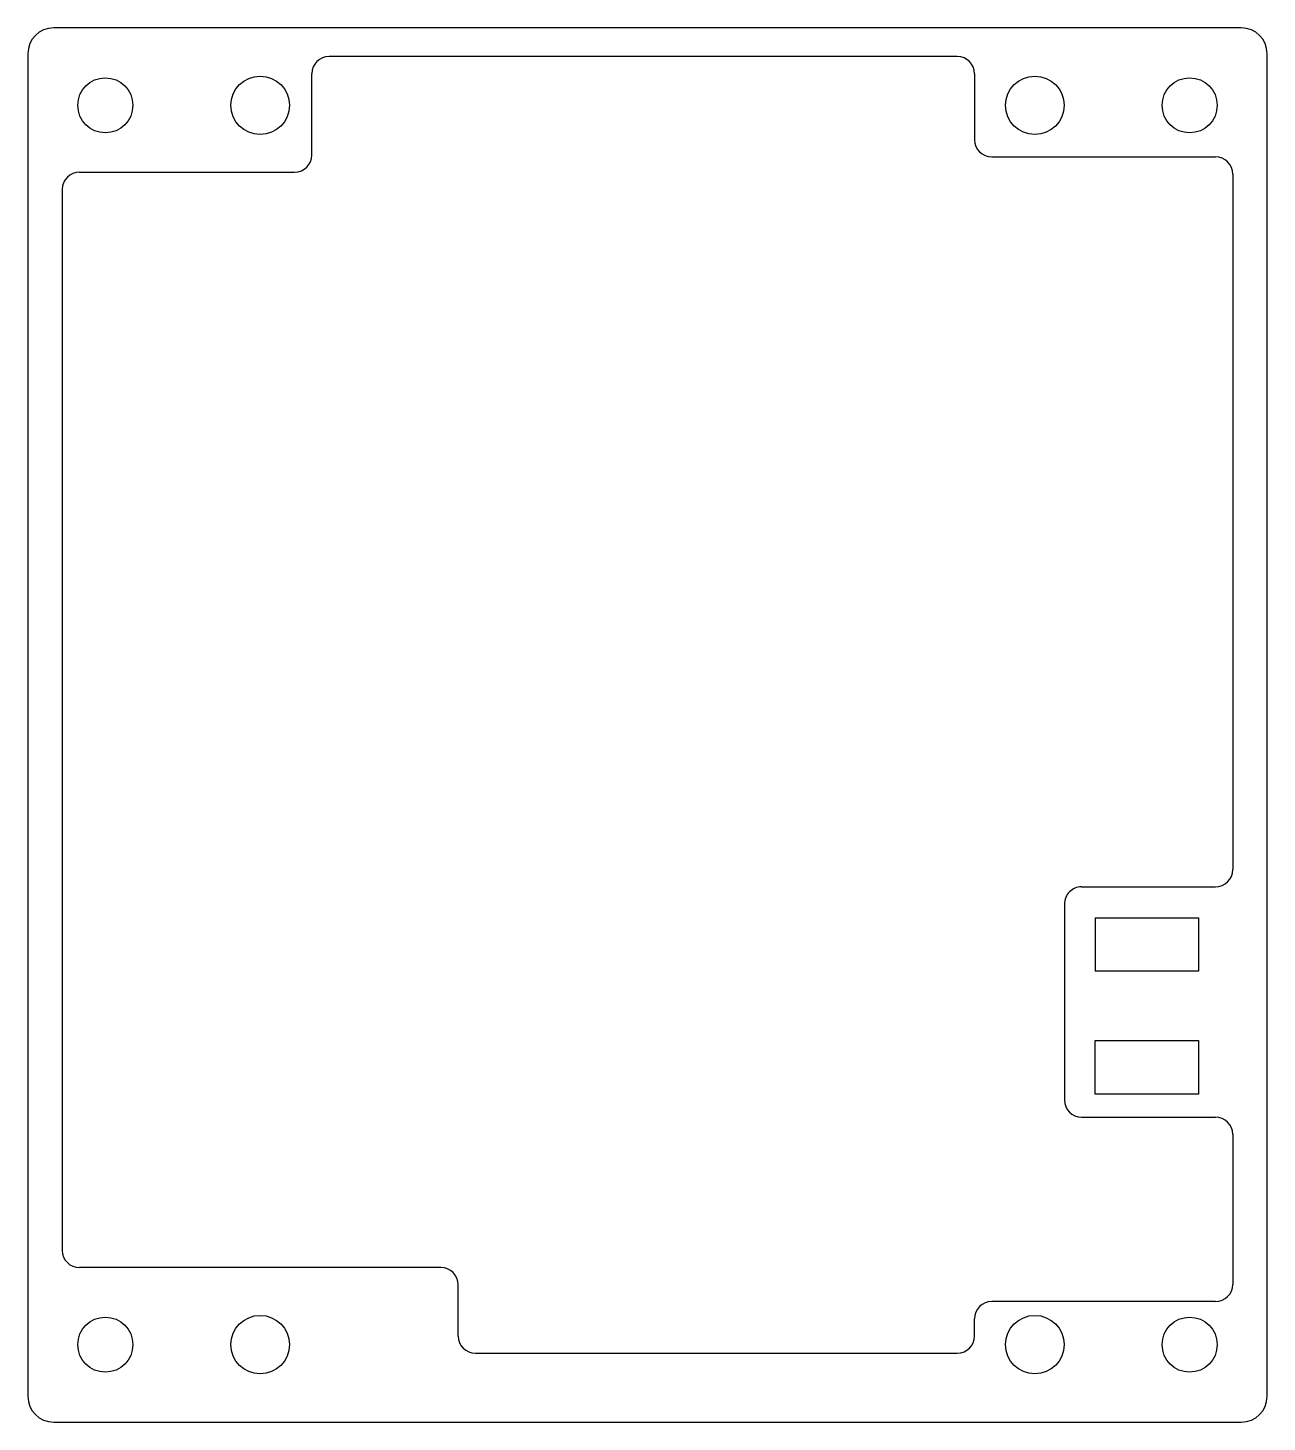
# Model space of a CAD drawing. Header units: millimetres. Extents: x 6.5 to 78.5, y 219.2 to 300.2.
import ezdxf

# ---------------------------------------------------------------- set-up
doc = ezdxf.new("R2010")
doc.units = ezdxf.units.MM
for name, color, linetype in [('Board_Outline', 7, 'Continuous'), ('Default', 7, 'Continuous'), ('Drill_Top', 7, 'Continuous'), ('Top_Silk', 7, 'Continuous')]:
    doc.layers.add(name, color=color, linetype=linetype)

msp = doc.modelspace()

# ---------------------------------------------------------------- linework, layer by layer
at = {"layer": 'Board_Outline', "color": 7, "linetype": 'Continuous'}
for p, q in [((76.985, 300.246), (7.983, 300.246)), ((6.483, 298.746), (6.483, 220.741)), ((78.485, 220.741), (78.485, 298.746)), ((7.983, 219.241), (76.985, 219.241))]:
    msp.add_line(p, q, dxfattribs=at)
at = {"layer": 'Default', "color": 7, "linetype": 'Continuous'}
for p, q in [((68.495, 248.549), (68.495, 245.449)), ((68.495, 248.549), (74.495, 248.549)), ((74.495, 248.549), (74.495, 245.449)), ((74.495, 245.449), (68.495, 245.449)), ((68.495, 241.404), (74.495, 241.404)), ((68.495, 238.304), (68.495, 241.404)), ((74.495, 241.404), (74.495, 238.304)), ((74.495, 238.304), (68.495, 238.304)), ((61.485, 224.241), (61.485, 225.243)), ((32.483, 223.241), (60.485, 223.241))]:
    msp.add_line(p, q, dxfattribs=at)
for centre, start, end in [((23.983, 297.585), 90, 180), ((60.485, 297.585), 0, 90), ((62.485, 293.748), 180, 270), ((21.983, 292.858), 270, 0), ((75.485, 291.748), 0, 90), ((9.483, 290.858), 90, 180), ((75.485, 251.339), 270, 0), ((67.705, 249.339), 90, 180.00173), ((67.705, 237.958), 180.00173, 270), ((75.485, 235.958), 0, 90), ((9.483, 229.218), 180, 270), ((30.483, 227.218), 0, 90), ((75.485, 227.243), 270, 0), ((62.485, 225.243), 90, 180), ((32.483, 224.241), 180, 270), ((60.485, 224.241), 270, 0)]:
    msp.add_arc(centre, 1, start, end, dxfattribs=at)
at = {"layer": 'Drill_Top', "color": 7, "linetype": 'Continuous'}
for centre, radius in [((10.982, 295.746), 1.6), ((19.982, 295.746), 1.7), ((64.986, 295.746), 1.7), ((73.985, 295.746), 1.6), ((10.982, 223.741), 1.6), ((19.982, 223.741), 1.7), ((64.986, 223.741), 1.7), ((73.985, 223.741), 1.6)]:
    msp.add_circle(centre, radius, dxfattribs=at)
at = {"layer": 'Top_Silk', "color": 7, "linetype": 'Continuous'}
for p, q in [((60.485, 298.585), (23.983, 298.585)), ((22.983, 292.858), (22.983, 297.585)), ((61.485, 297.585), (61.485, 293.748)), ((62.485, 292.748), (75.485, 292.748)), ((9.483, 291.858), (21.983, 291.858)), ((76.485, 291.748), (76.485, 251.339)), ((8.483, 290.858), (8.483, 229.218)), ((67.705, 250.339), (75.485, 250.339)), ((66.705, 249.339), (66.705, 237.958)), ((67.705, 236.958), (75.485, 236.958)), ((76.485, 235.958), (76.485, 227.243)), ((30.483, 228.218), (9.483, 228.218)), ((31.483, 224.241), (31.483, 227.218)), ((75.485, 226.243), (62.485, 226.243))]:
    msp.add_line(p, q, dxfattribs=at)
for centre, start, end in [((7.983, 298.746), 90, 180), ((76.985, 298.746), 0, 90), ((7.983, 220.741), 180, 270), ((76.985, 220.741), 270, 0)]:
    msp.add_arc(centre, 1.5, start, end, dxfattribs=at)

doc.saveas('drawing.dxf')
